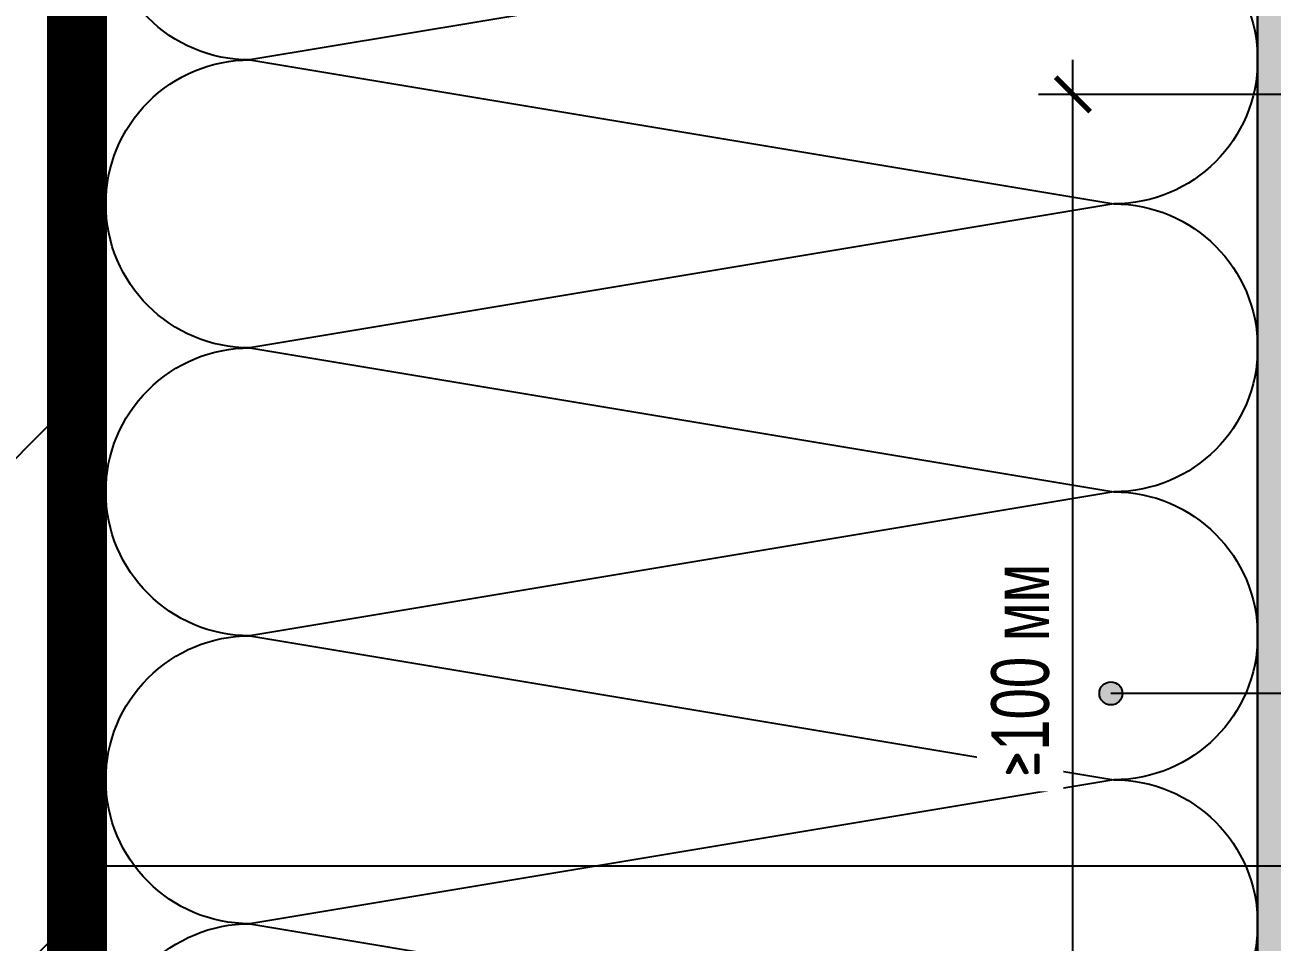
# Model space of a CAD drawing. Header units: millimetres. Extents: x -354900 to 8840672, y 0 to 292181.
# Drawn here: x -876.1 to -767.9, y 140630.3 to 140709.9 of the extents above; entities that cross this region are included whole.
import ezdxf
from ezdxf.enums import TextEntityAlignment as Align

# ---------------------------------------------------------------- set-up
doc = ezdxf.new("R2010")
doc.units = ezdxf.units.MM
doc.header["$MEASUREMENT"] = 0
doc.linetypes.add('штриховая', pattern=[19.049999999999997, 12.7, -6.35])
doc.layers.get('0').update_dxf_attribs({"color": 250, "lineweight": 9})
doc.layers.add('SG_Размеры', color=7, linetype='Continuous', lineweight=5)
for name, color, linetype in [('армирслой', 100, 'Continuous'), ('выноски', 7, 'Continuous'), ('клей', 157, 'Continuous'), ('минплита', 56, 'Continuous'), ('основание', 8, 'Continuous')]:
    doc.layers.add(name, color=color, linetype=linetype)
doc.styles.add('SG_Arial_2.5_Размеры-выноски', font='arial.ttf', dxfattribs={"width": 0.7})
doc.styles.get("Standard").update_dxf_attribs({"font": 'isocpeur.ttf'})
doc.dimstyles.new('SG_Arial_2.5', dxfattribs={"dimtxt": 5, "dimasz": 3, "dimexe": 3, "dimexo": 0, "dimgap": 2, "dimtad": 1, "dimdec": 0, "dimzin": 0, "dimdsep": 46, "dimtxsty": 'SG_Arial_2.5_Размеры-выноски', "dimblk": 'ARCHTICK', "dimcen": -3, "dimdle": 3, "dimadec": 0, "dimazin": 0, "dimtfac": 1, "dimtdec": 0, "dimtofl": 0, "dimtmove": 1, "dimatfit": 3, "dimldrblk": 'OBLIQUE', "dimfxl": 1, "dimtfill": 1, "dimtolj": 1, "dimtzin": 0, "dimarcsym": 0})

# ---------------------------------------------------------------- blocks, each defined once
blk = doc.blocks.new('*U736')
at = {"layer": 'клей', "linetype": 'штриховая', "ltscale": 2, "const_width": 5}
blk.add_lwpolyline([(-2.5, 334.8306591019154), (-2.5, -65.16934089808456)], dxfattribs=at)
at = {"layer": 'клей', "linetype": 'Continuous'}
blk.add_lwpolyline([(-5, -65.16934089808456), (0, -65.16934089808456), (0, 334.8306591019154), (-5, 334.8306591019154)], close=True, dxfattribs=at)
blk = doc.blocks.new('*U717')
at = {"layer": 'минплита'}
for p, q in [((-87.49999999999999, 162.5), (-12.49999999999999, 150)), ((-12.49999999999991, 150.0000000000001), (-87.49999999999993, 137.5000000000001)), ((-87.49999999999999, 137.5), (-12.49999999999999, 125)), ((-12.49999999999994, 125.0000000000001), (-87.49999999999996, 112.5000000000001)), ((-87.5, 112.5), (-12.49999999999999, 100)), ((-12.49999999999996, 100.0000000000001), (-87.49999999999999, 87.50000000000013)), ((-87.5, 87.5), (-12.49999999999999, 75)), ((-12.49999999999999, 75.00000000000011), (-87.50000000000001, 62.50000000000013))]:
    blk.add_line(p, q, dxfattribs=at)
blk.add_lwpolyline([(-100, 0), (0, 0), (-2.677586401919411e-14, 399.9999999999999), (-100, 399.9999999999999)], close=True, dxfattribs=at)
for centre, start, end in [((-87.49999999999999, 150), 90, 180), ((-12.49999999999999, 162.5), 270, 0), ((-87.4999999999999, 150.0000000000001), 180, 270), ((-12.49999999999991, 137.5000000000001), 0, 90.00000000000001), ((-87.49999999999999, 125), 90, 180), ((-12.49999999999999, 137.5), 270, 0), ((-87.49999999999993, 125.0000000000001), 180, 270), ((-12.49999999999993, 112.5000000000001), 0, 90.00000000000001), ((-87.5, 100), 90, 180), ((-12.49999999999999, 112.5), 270, 0), ((-87.49999999999996, 100.0000000000001), 180, 270), ((-12.49999999999996, 87.50000000000013), 0, 90.00000000000001), ((-87.5, 75), 90, 180), ((-12.49999999999999, 87.5), 270, 0), ((-87.49999999999999, 75.00000000000013), 180, 270), ((-12.49999999999999, 62.50000000000013), 359.9999999999996, 90.00000000000001)]:
    blk.add_arc(centre, 12.5, start, end, dxfattribs=at)
blk = doc.blocks.new('*U737')
at = {"layer": 'основание'}
h = blk.add_hatch(dxfattribs=at)
h.set_pattern_fill('ANSI36', color=256, scale=10)
h.set_pattern_definition([(45, (0, 200), (16.83798022700467, 61.73926083235044), [79.375, -15.875, 0, -15.875])])
h.paths.add_polyline_path([(-150, -200), (-80.99999999999999, -200), (-77, -206), (-73, -194), (-69, -200), (0, -200), (0, 200), (-69, 200.0000000000001), (-72.99999999999997, 206.0000000000001), (-76.99999999999999, 194), (-81.00000000000001, 200), (-150, 200.0000000000001), (-150, 5.999999999999986), (-156, 1.999999999999993), (-144, -1.999999999999993), (-150, -6.000000000000007)])
blk.add_lwpolyline([(0, -200), (0, 200)], dxfattribs=at)
blk = doc.blocks.new('армслой 16')
at = {"layer": 'армирслой'}
h = blk.add_hatch(dxfattribs=at)
h.set_pattern_fill('AR-SAND', color=256, scale=0.1)
h.set_pattern_definition([(37.50000000000001, (0, 0), (-0.1600031295984046, 4.894132373293424), [0, -3.860800000000001, 0, -4.318000000000001, 0, -4.1275]), (7.499999999999999, (0, 0), (4.495232831380027, 7.168251005683543), [0, -2.0828, 0, -3.4798, 0, -1.3335]), (327.5, (-3.1242, 0), (7.90992370241458, 0.01437184678545691), [0, -1.27, 0, -4.572, 0, -5.969]), (317.5, (-3.1242, 0), (7.635564524722972, 2.229293232572162), [0, -0.635, 0, -2.9972, 0, -3.429])])
h.paths.add_polyline_path([(-3.499999999999999, 209.9414792400657), (-4.999999999999999, 209.9414792400657), (-5, 107.9461283008293), (-5, -15.1773317776117), (-5, -190.0585207599347), (-3.5, -190.0585207599347), (-3.5, -65.17733177761173), (-2.5, -64.17733177761176), (-2.5, 156.9461283008293), (-3.500000000000002, 157.9461283008293)])
h.paths.add_polyline_path([(0, 209.9414792400657), (-3.5, 209.9414792400657), (-3.500000000000002, 157.9461283008293), (-2.5, 156.9461283008293), (-2.5, -64.17733177761173), (-3.5, -65.17733177761167), (-3.499999999999999, -190.0585207599347), (6.661338147750939e-16, -190.0585207599347)])
blk.add_lwpolyline([(-5, -45.05852075993448), (-5, -190.0585207599347), (4.440892098500626e-16, -190.0585207599347), (0, 209.9414792400657), (-5, 209.9414792400657), (-5, 78.0649393185065)], dxfattribs=at)
blk = doc.blocks.new('_ArchTick')
at = {"color": 0, "linetype": 'ByBlock', "const_width": 0.15}
blk.add_lwpolyline([(-0.5, -0.5), (0.5, 0.5)], dxfattribs=at)
blk = doc.blocks.new('*D757')
at = {"layer": 'SG_Размеры', "color": 0, "lineweight": -2, "transparency": 16777216}
for p, q in [((-785.1420480229385, 140600.900340962), (-785.1420480229385, 140706.900340962)), ((-765.6024990227454, 140703.900340962), (-788.1420480229385, 140703.900340962)), ((-765.6024990227454, 140603.900340962), (-788.1420480229385, 140603.900340962))]:
    blk.add_line(p, q, dxfattribs=at)
at = {"layer": 'SG_Размеры', "color": 0, "lineweight": -2, "transparency": 16777216, "xscale": 3, "yscale": 3, "zscale": 3}
for p, rotation in [((-785.1420480229385, 140703.900340962), 90), ((-785.1420480229385, 140603.900340962), 270)]:
    blk.add_blockref('_ArchTick', p, dxfattribs=dict(at, rotation=rotation))
at = {"layer": 'SG_Размеры', "color": 0, "transparency": 16777216, "insert": (-789.6949129615068, 140653.900340962), "char_height": 5, "attachment_point": 5, "rotation": 90, "style": 'SG_Arial_2.5_Размеры-выноски', "bg_fill": 3, "box_fill_scale": 1.25, "bg_fill_color": 256, "bg_fill_true_color": 13158600, "bg_fill_transparency": 0}
blk.add_mtext('\\A1;{\\fGOST Common|b0|i0|c204|p34;≥}100 мм', dxfattribs=at)
blk = doc.blocks.new('_Oblique')
at = {"color": 0, "linetype": 'ByBlock', "lineweight": -2}
blk.add_line((-0.5, -0.5), (0.5, 0.5), dxfattribs=at)
blk = doc.blocks.new('*U745')
at = {"layer": 'выноски'}
h = blk.add_hatch(color=256, dxfattribs=at)
h.dxf.hatch_style = 1
edge = h.paths.add_edge_path()
edge.add_arc((-81.74412767689682, 4.70979914353968e-15), 1, 0, 360)
blk.add_line((-12, 7.347880794884119e-16), (-81.74412767689682, 4.70979914353968e-15), dxfattribs=at)
for centre, radius in [((-6, 0), 6), ((-81.74412767689682, 4.70979914353968e-15), 1)]:
    blk.add_circle(centre, radius, dxfattribs=at)
blk.add_attdef('ВЫНОСКА', text='', height=5, dxfattribs=at).set_placement((-6, 0), align=Align.MIDDLE_CENTER)
blk = doc.blocks.new('*U741')
at = {"layer": 'выноски'}
h = blk.add_hatch(color=256, dxfattribs=at)
h.dxf.hatch_style = 1
edge = h.paths.add_edge_path()
edge.add_arc((-171.5408724121426, 6.883202095383242e-14), 1, 0, 360)
blk.add_line((-12, 3.399323357416587e-15), (-171.5408724121426, 6.883202095383242e-14), dxfattribs=at)
blk.add_circle((-171.5408724121426, 6.883202095383242e-14), 1, dxfattribs=at)
blk.add_attdef('ВЫНОСКА', text='', height=5, dxfattribs=at).set_placement((-6, 0), align=Align.MIDDLE_CENTER)

msp = doc.modelspace()

# ---------------------------------------------------------------- block references
at = {"layer": 'армирслой', "xscale": -1}
msp.add_blockref('армслой 16', (-769.1024990227452, 140746.9588617219), dxfattribs=at)
at = {"layer": 'клей', "xscale": -1}
msp.add_blockref('*U736', (-874.1024990227452, 140622.06968186), dxfattribs=at)
at = {"layer": 'минплита', "xscale": -1}
msp.add_blockref('*U717', (-869.1024990227452, 140556.900340962), dxfattribs=at)
at = {"layer": 'основание'}
msp.add_blockref('*U737', (-874.1024990227452, 140756.900340962), dxfattribs=at)

# ---------------------------------------------------------------- next in the draw order: dimensions: what is measured, and where the dimension line sits
at = {"layer": 'SG_Размеры'}
dim = msp.add_linear_dim(base=(-785.1420480229385, 140703.900340962), p1=(-765.6024990227452, 140603.900340962), p2=(-765.6024990227452, 140703.900340962), angle=90, text='{\\fGOST Common|b0|i0|c204|p34;≥}100 мм', dimstyle='SG_Arial_2.5', dxfattribs=at)
dim.commit()
dim.dimension.update_dxf_attribs({"geometry": '*D757', "text_midpoint": (-789.6949129615068, 140653.900340962)})

# ---------------------------------------------------------------- next in the draw order: block references
at = {"layer": 'выноски'}
msp.add_blockref('*U745', (-700.1024990227452, 140651.9003412875), dxfattribs=at).add_auto_attribs({'ВЫНОСКА': '3'})
msp.add_blockref('*U741', (-700.1024990227452, 140636.9003412875), dxfattribs=at)

doc.saveas('drawing.dxf')
